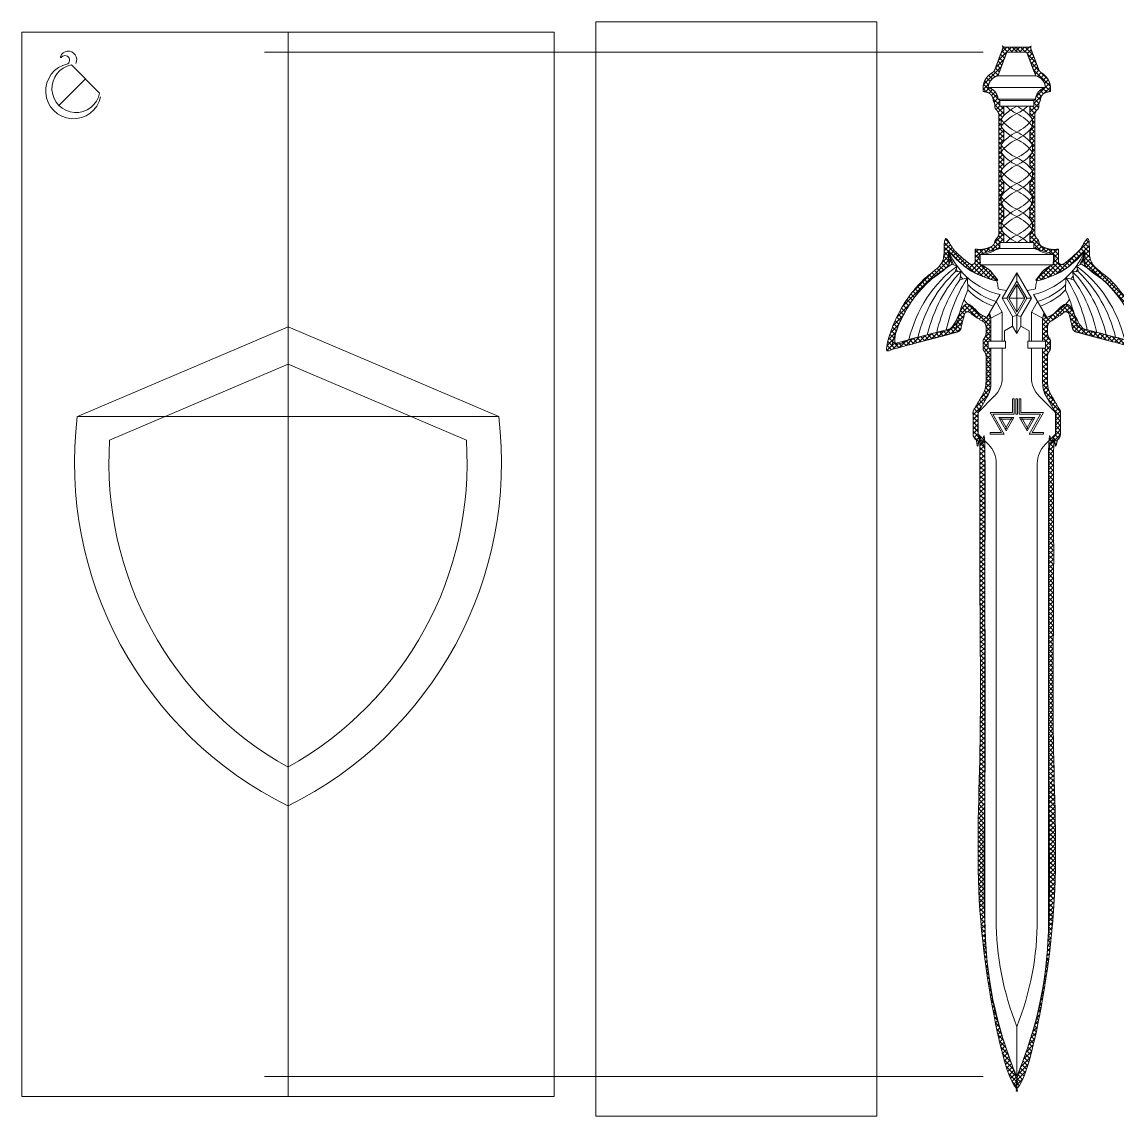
# Model space of a CAD drawing. Header units: inches. Extents: x -17 to 208, y -12 to 39.
# Drawn here: x 7.15 to 17.43, y -0.18 to 10.1 of the extents above; entities that cross this region are included whole.
import ezdxf

# ---------------------------------------------------------------- set-up
doc = ezdxf.new("R2010")
doc.units = ezdxf.units.IN
doc.header["$MEASUREMENT"] = 0
doc.layers.add('NOPLOT', color=46, linetype='Continuous', lineweight=5)
picture_1 = doc.add_image_def('image1.jpg', size_in_pixel=(640, 1280))
picture_2 = doc.add_image_def('image2.png', size_in_pixel=(401, 1561))

# ---------------------------------------------------------------- blocks, each defined once
blk = doc.blocks.new('HandleStrap')
at = {"layer": 'NOPLOT'}
for p, q in [((-0.025, 0.066), (-0.025, 0.121)), ((0, -0.035), (0, 0.035)), ((-0.025, -0.066), (-0.025, -0.121))]:
    blk.add_line(p, q, dxfattribs=at)
for centre, start, end in [((-0.306, -0.189), 36.1143, 65.3379), ((-0.306, -0.258), 36.1143, 65.3379), ((-0.306, 0.258), 294.6621, 323.8857), ((-0.306, 0.189), 294.6621, 323.8857)]:
    blk.add_arc(centre, 0.379, start, end, dxfattribs=at)
blk = doc.blocks.new('Handle')
at = {"layer": 'NOPLOT'}
for p in [(0.148, 0.484), (0.148, 0.242), (0.148, 0), (0.148, -0.242), (0.148, -0.484)]:
    blk.add_blockref('HandleStrap', p, dxfattribs=at)
blk = doc.blocks.new('MS_Half')
at = {"layer": 'NOPLOT'}
h = blk.add_hatch(dxfattribs=at)
h.set_pattern_fill('ANSI37', color=256, scale=0.25)
h.set_pattern_definition([(45, (23.207563, 0.0515), (-0.022097087, 0.022097087), []), (135, (23.207563, 0.0515), (-0.022097087, -0.022097087), [])])
edge = h.paths.add_edge_path()
edge.add_spline(control_points=[(-0.191, -0.543), (-0.177, -0.555), (-0.17, -0.572), (-0.17, -0.59), (-0.17, -0.962), (-0.17, -1.334), (-0.17, -1.705), (-0.17, -1.724), (-0.177, -1.74), (-0.191, -1.752), (-0.199, -1.76), (-0.205, -1.769), (-0.206, -1.78), (-0.209, -1.8), (-0.221, -1.816), (-0.238, -1.826), (-0.262, -1.839), (-0.29, -1.848), (-0.326, -1.853), (-0.335, -1.854), (-0.344, -1.854), (-0.36, -1.854), (-0.375, -1.852), (-0.39, -1.851), (-0.39, -1.851), (-0.391, -1.851), (-0.391, -1.851), (-0.391, -1.867), (-0.391, -1.884), (-0.391, -1.901), (-0.391, -1.922), (-0.391, -1.943), (-0.391, -1.964), (-0.391, -1.975), (-0.397, -1.986), (-0.407, -1.991), (-0.418, -1.997), (-0.43, -1.996), (-0.44, -1.989), (-0.501, -1.947), (-0.556, -1.897), (-0.602, -1.841), (-0.626, -1.811), (-0.648, -1.781), (-0.667, -1.749), (-0.676, -1.788), (-0.682, -1.827), (-0.685, -1.867), (-0.688, -1.906), (-0.688, -1.945), (-0.684, -1.984), (-0.8, -2.059), (-0.907, -2.157), (-1.099, -2.409), (-1.175, -2.57), (-1.215, -2.733), (-1.221, -2.758), (-1.227, -2.784), (-1.231, -2.809), (-1.207, -2.803), (-1.182, -2.796), (-1.157, -2.789), (-0.959, -2.736), (-0.761, -2.683), (-0.561, -2.629), (-0.559, -2.629), (-0.557, -2.628), (-0.539, -2.624), (-0.526, -2.61), (-0.523, -2.592), (-0.514, -2.548), (-0.503, -2.504), (-0.491, -2.462), (-0.488, -2.452), (-0.481, -2.444), (-0.47, -2.441), (-0.46, -2.437), (-0.449, -2.44), (-0.441, -2.446), (-0.404, -2.477), (-0.364, -2.504), (-0.323, -2.526), (-0.302, -2.537), (-0.289, -2.558), (-0.289, -2.581), (-0.289, -2.602), (-0.289, -2.623), (-0.289, -2.644), (-0.289, -2.659), (-0.295, -2.673), (-0.304, -2.685), (-0.312, -2.693), (-0.316, -2.704), (-0.316, -2.715), (-0.316, -2.737), (-0.316, -2.759), (-0.316, -2.782), (-0.316, -2.782), (-0.316, -2.782), (-0.316, -2.794), (-0.312, -2.804), (-0.304, -2.813), (-0.295, -2.824), (-0.289, -2.838), (-0.289, -2.853), (-0.289, -2.933), (-0.289, -3.012), (-0.289, -3.117), (-0.29, -3.129), (-0.295, -3.16), (-0.3, -3.175), (-0.318, -3.217), (-0.333, -3.239), (-0.36, -3.285), (-0.374, -3.309), (-0.393, -3.342), (-0.399, -3.353), (-0.405, -3.363), (-0.407, -3.366), (-0.409, -3.37), (-0.411, -3.374), (-0.411, -3.378), (-0.411, -3.382), (-0.411, -3.386), (-0.411, -3.453), (-0.411, -3.52), (-0.411, -3.587), (-0.411, -3.588), (-0.411, -3.588), (-0.411, -3.592), (-0.411, -3.597), (-0.411, -3.601), (-0.409, -3.604), (-0.407, -3.608), (-0.405, -3.612), (-0.401, -3.619), (-0.397, -3.626), (-0.387, -3.642), (-0.382, -3.651), (-0.376, -3.662), (-0.374, -3.665), (-0.372, -3.669), (-0.365, -3.683), (-0.357, -3.701), (-0.354, -3.71), (-0.35, -3.726), (-0.349, -3.732), (-0.347, -3.743), (-0.347, -3.747), (-0.346, -3.755), (-0.346, -3.758), (-0.346, -3.764), (-0.346, -3.766), (-0.346, -3.769), (-0.346, -3.79), (-0.346, -3.824), (-0.346, -3.841), (-0.346, -3.892), (-0.346, -3.927), (-0.346, -4.029), (-0.346, -4.098), (-0.346, -4.303), (-0.346, -4.44), (-0.346, -4.851), (-0.346, -5.125), (-0.346, -5.947), (-0.346, -6.495), (-0.346, -7.399), (-0.346, -7.755), (-0.346, -8.167), (-0.345, -8.212), (-0.342, -8.309), (-0.34, -8.358), (-0.33, -8.503), (-0.32, -8.6), (-0.278, -8.889), (-0.235, -9.08), (-0.14, -9.395), (-0.095, -9.521), (-0.043, -9.643), (-0.033, -9.668), (-0.022, -9.693), (-0.011, -9.718), (-0.004, -9.734), (0, -9.751), (0, -9.769), (0, -9.721), (0, -9.673), (0, -9.625), (-0.198, -9.154), (-0.299, -8.654), (-0.299, -8.143), (-0.299, -6.685), (-0.299, -5.227), (-0.299, -3.769), (-0.299, -3.725), (-0.31, -3.682), (-0.332, -3.644), (-0.343, -3.625), (-0.354, -3.607), (-0.364, -3.588), (-0.364, -3.521), (-0.364, -3.454), (-0.364, -3.386), (-0.335, -3.335), (-0.306, -3.284), (-0.276, -3.233), (-0.254, -3.195), (-0.243, -3.153), (-0.243, -3.108), (-0.243, -3), (-0.243, -2.891), (-0.243, -2.782), (-0.251, -2.782), (-0.26, -2.782), (-0.269, -2.782), (-0.269, -2.76), (-0.269, -2.737), (-0.269, -2.715), (-0.26, -2.715), (-0.251, -2.715), (-0.243, -2.715), (-0.243, -2.643), (-0.243, -2.572), (-0.243, -2.5), (-0.247, -2.483), (-0.252, -2.466), (-0.256, -2.449), (-0.265, -2.464), (-0.274, -2.479), (-0.282, -2.494), (-0.365, -2.454), (-0.438, -2.396), (-0.496, -2.324), (-0.526, -2.405), (-0.55, -2.491), (-0.569, -2.583), (-0.769, -2.637), (-0.969, -2.69), (-1.17, -2.744), (-1.094, -2.434), (-0.906, -2.176), (-0.634, -2.008), (-0.641, -1.962), (-0.642, -1.916), (-0.639, -1.87), (-0.523, -2.012), (-0.367, -2.109), (-0.188, -2.149), (-0.214, -2.076), (-0.27, -2.021), (-0.344, -1.997), (-0.344, -1.965), (-0.344, -1.933), (-0.344, -1.901), (-0.286, -1.9), (-0.23, -1.882), (-0.184, -1.846), (-0.176, -1.846), (-0.168, -1.846), (-0.16, -1.846), (-0.16, -1.827), (-0.16, -1.807), (-0.16, -1.788), (-0.15, -1.788), (-0.14, -1.788), (-0.13, -1.788), (-0.128, -1.788), (-0.125, -1.788), (-0.123, -1.788), (-0.123, -1.776), (-0.123, -1.764), (-0.123, -1.753), (-0.123, -1.734), (-0.123, -1.716), (-0.123, -1.698), (-0.132, -1.688), (-0.14, -1.677), (-0.148, -1.666), (-0.148, -1.643), (-0.148, -1.62), (-0.148, -1.597), (-0.14, -1.586), (-0.132, -1.576), (-0.123, -1.566), (-0.123, -1.548), (-0.123, -1.529), (-0.123, -1.511), (-0.123, -1.492), (-0.123, -1.474), (-0.123, -1.455), (-0.132, -1.445), (-0.14, -1.435), (-0.148, -1.424), (-0.148, -1.401), (-0.148, -1.378), (-0.148, -1.355), (-0.14, -1.344), (-0.132, -1.334), (-0.123, -1.324), (-0.123, -1.306), (-0.123, -1.287), (-0.123, -1.269), (-0.123, -1.25), (-0.123, -1.232), (-0.123, -1.213), (-0.132, -1.203), (-0.14, -1.193), (-0.148, -1.182), (-0.148, -1.159), (-0.148, -1.136), (-0.148, -1.113), (-0.14, -1.102), (-0.132, -1.092), (-0.123, -1.082), (-0.123, -1.063), (-0.123, -1.045), (-0.123, -1.027), (-0.123, -1.008), (-0.123, -0.99), (-0.123, -0.971), (-0.132, -0.961), (-0.14, -0.951), (-0.148, -0.94), (-0.148, -0.917), (-0.148, -0.894), (-0.148, -0.871), (-0.14, -0.86), (-0.132, -0.85), (-0.123, -0.84), (-0.123, -0.821), (-0.123, -0.803), (-0.123, -0.784), (-0.123, -0.766), (-0.123, -0.747), (-0.123, -0.729), (-0.132, -0.719), (-0.14, -0.709), (-0.148, -0.698), (-0.148, -0.675), (-0.148, -0.652), (-0.148, -0.629), (-0.14, -0.618), (-0.132, -0.608), (-0.123, -0.598), (-0.123, -0.579), (-0.123, -0.561), (-0.123, -0.542), (-0.123, -0.531), (-0.123, -0.519), (-0.123, -0.508), (-0.135, -0.508), (-0.148, -0.508), (-0.16, -0.508), (-0.16, -0.49), (-0.16, -0.473), (-0.16, -0.455), (-0.165, -0.45), (-0.171, -0.445), (-0.176, -0.44), (-0.181, -0.386), (-0.217, -0.344), (-0.269, -0.331), (-0.265, -0.277), (-0.231, -0.235), (-0.178, -0.222), (-0.15, -0.148), (-0.122, -0.074), (-0.094, 0), (-0.063, 0), (-0.031, 0), (0, 0), (0, 0.016), (0, 0.031), (0, 0.047), (-0.037, 0.047), (-0.074, 0.047), (-0.11, 0.047), (-0.121, 0.047), (-0.13, 0.052), (-0.136, 0.06), (-0.13, 0.052), (-0.129, 0.041), (-0.133, 0.032), (-0.134, 0.026), (-0.136, 0.021), (-0.138, 0.016), (-0.161, -0.043), (-0.183, -0.103), (-0.205, -0.162), (-0.211, -0.176), (-0.22, -0.187), (-0.232, -0.194), (-0.253, -0.206), (-0.272, -0.223), (-0.304, -0.269), (-0.314, -0.299), (-0.316, -0.327), (-0.316, -0.336), (-0.316, -0.344), (-0.316, -0.353), (-0.316, -0.358), (-0.316, -0.363), (-0.316, -0.368), (-0.306, -0.371), (-0.296, -0.373), (-0.287, -0.375), (-0.285, -0.375), (-0.283, -0.375), (-0.281, -0.376), (-0.265, -0.38), (-0.248, -0.391), (-0.229, -0.418), (-0.224, -0.431), (-0.222, -0.444), (-0.222, -0.451), (-0.22, -0.458), (-0.216, -0.464), (-0.21, -0.474), (-0.207, -0.485), (-0.207, -0.496), (-0.207, -0.5), (-0.207, -0.504), (-0.207, -0.507), (-0.207, -0.508), (-0.207, -0.508), (-0.207, -0.521), (-0.201, -0.534), (-0.191, -0.543)], knot_values=[0, 0, 0, 0, 0.852318, 0.852318, 0.852318, 1.852318, 1.852318, 1.852318, 2.703687, 2.703687, 2.703687, 3.404295, 3.404295, 3.404295, 4.317678, 4.317678, 4.317678, 4.699374, 4.699374, 4.822798, 4.822798, 4.822798, 5.038209, 5.038209, 5.038209, 5.04198, 5.04198, 5.04198, 5.560222, 5.560222, 5.560222, 6.212408, 6.212408, 6.212408, 7.297211, 7.297211, 7.297211, 8.382015, 8.382015, 8.382015, 8.66906, 8.66906, 8.66906, 8.817772, 8.817772, 8.817772, 8.991177, 8.991177, 8.991177, 9.161876, 9.161876, 9.161876, 9.50042, 9.50042, 9.913229, 9.913229, 9.913229, 9.977491, 9.977491, 9.977491, 10.100217, 10.100217, 10.100217, 11.090217, 11.090217, 11.100217, 11.100217, 11.100217, 12.208128, 12.208128, 12.208128, 12.331238, 12.331238, 12.331238, 13.327894, 13.327894, 13.327894, 14.32455, 14.32455, 14.32455, 14.532463, 14.532463, 14.532463, 15.614203, 15.614203, 15.614203, 15.904868, 15.904868, 15.904868, 16.611316, 16.611316, 16.611316, 17.317765, 17.317765, 17.317765, 18.307765, 18.307765, 18.317765, 18.317765, 18.317765, 19.024213, 19.024213, 19.024213, 19.730661, 19.730661, 19.730661, 20.4623, 20.4623, 20.69115, 20.69115, 20.92, 20.92, 21.3777, 21.3777, 21.8354, 21.8354, 22.036518, 22.036518, 22.036518, 22.107699, 22.107699, 22.107699, 22.169855, 22.169855, 22.169855, 23.159855, 23.159855, 23.169855, 23.169855, 23.169855, 23.232011, 23.232011, 23.232011, 23.427776, 23.427776, 23.427776, 23.812918, 23.812918, 24.301052, 24.301052, 24.417282, 24.417282, 24.562896, 24.562896, 24.708509, 24.708509, 24.800124, 24.800124, 24.866595, 24.866595, 24.913919, 24.913919, 24.948279, 24.948279, 24.960022, 24.960022, 24.971764, 24.971764, 24.995249, 24.995249, 25.042218, 25.042218, 25.136157, 25.136157, 25.324034, 25.324034, 25.699789, 25.699789, 25.944269, 25.944269, 25.981934, 25.981934, 26.019599, 26.019599, 26.094929, 26.094929, 26.245589, 26.245589, 26.34923, 26.34923, 26.34923, 26.370462, 26.370462, 26.370462, 26.789448, 26.789448, 26.789448, 27.789448, 27.789448, 27.789448, 28.187303, 28.187303, 28.187303, 29.187303, 29.187303, 29.187303, 29.710902, 29.710902, 29.710902, 30.710902, 30.710902, 30.710902, 31.710902, 31.710902, 31.710902, 32.710902, 32.710902, 32.710902, 33.234501, 33.234501, 33.234501, 34.234501, 34.234501, 34.234501, 35.234501, 35.234501, 35.234501, 36.234501, 36.234501, 36.234501, 37.234501, 37.234501, 37.234501, 38.234501, 38.234501, 38.234501, 39.234501, 39.234501, 39.234501, 40.234501, 40.234501, 40.234501, 40.66397, 40.66397, 40.66397, 40.910055, 40.910055, 40.910055, 41.910055, 41.910055, 41.910055, 42.685933, 42.685933, 42.685933, 42.900974, 42.900974, 42.900974, 43.559917, 43.559917, 43.559917, 44.485234, 44.485234, 44.485234, 45.485234, 45.485234, 45.485234, 46.131501, 46.131501, 46.131501, 47.131501, 47.131501, 47.131501, 48.131501, 48.131501, 48.131501, 49.131501, 49.131501, 49.131501, 50.131501, 50.131501, 50.131501, 51.131501, 51.131501, 51.131501, 52.131501, 52.131501, 52.131501, 52.23727, 52.23727, 52.23727, 53.23727, 53.23727, 53.23727, 53.343039, 53.343039, 53.343039, 54.343039, 54.343039, 54.343039, 55.343039, 55.343039, 55.343039, 55.448808, 55.448808, 55.448808, 56.448808, 56.448808, 56.448808, 56.554577, 56.554577, 56.554577, 57.554577, 57.554577, 57.554577, 58.554577, 58.554577, 58.554577, 58.660346, 58.660346, 58.660346, 59.660346, 59.660346, 59.660346, 59.766115, 59.766115, 59.766115, 60.766115, 60.766115, 60.766115, 61.766115, 61.766115, 61.766115, 61.871884, 61.871884, 61.871884, 62.871884, 62.871884, 62.871884, 62.977653, 62.977653, 62.977653, 63.977653, 63.977653, 63.977653, 64.977653, 64.977653, 64.977653, 65.083422, 65.083422, 65.083422, 66.083422, 66.083422, 66.083422, 66.189191, 66.189191, 66.189191, 67.189191, 67.189191, 67.189191, 68.189191, 68.189191, 68.189191, 69.189191, 69.189191, 69.189191, 70.189191, 70.189191, 70.189191, 71.189191, 71.189191, 71.189191, 72.407605, 72.407605, 72.407605, 73.667855, 73.667855, 73.667855, 74.667855, 74.667855, 74.667855, 75.667855, 75.667855, 75.667855, 76.667855, 76.667855, 76.667855, 77.667855, 77.667855, 77.667855, 78.633248, 78.633248, 78.633248, 79.598641, 79.598641, 79.598641, 79.667489, 79.667489, 79.667489, 80.470158, 80.470158, 80.470158, 81.154513, 81.154513, 81.154513, 81.586634, 81.586634, 82.126011, 82.126011, 82.126011, 82.291629, 82.291629, 82.291629, 82.393837, 82.393837, 82.393837, 82.803499, 82.803499, 82.803499, 82.885252, 82.885252, 82.885252, 83.57169, 83.57169, 84.103667, 84.103667, 84.103667, 84.547942, 84.547942, 84.547942, 85.090409, 85.090409, 85.090409, 85.303834, 85.303834, 85.310118, 85.310118, 85.310118, 86.162436, 86.162436, 86.162436, 86.162436], weights=[1, 0.940373, 0.940373, 1, 1, 1, 1, 0.940504, 0.940504, 1, 0.959512, 0.959512, 1, 0.931678, 0.931678, 1, 1, 1, 1, 1, 1, 1, 1, 1, 1, 1, 1, 1, 1, 1, 1, 1, 1, 0.904314, 0.904314, 1, 0.904314, 0.904314, 1, 1, 1, 1, 1, 1, 1, 1, 1, 1, 1, 1, 1, 1, 1, 1, 1, 1, 1, 1, 1, 1, 1, 1, 1, 1, 1, 1, 1, 0.9003, 0.9003, 1, 1, 1, 1, 0.918922, 0.918922, 1, 0.918922, 0.918922, 1, 1, 1, 1, 0.904841, 0.904841, 1, 1, 1, 1, 0.958842, 0.958842, 1, 0.958842, 0.958842, 1, 1, 1, 1, 1, 1, 0.958842, 0.958842, 1, 0.958842, 0.958842, 1, 1, 1, 1, 1, 1, 1, 1, 1, 1, 1, 1, 1, 1, 1, 1, 1, 1, 1, 1, 1, 1, 1, 1, 1, 1, 1, 1, 1, 1, 1, 1, 1, 1, 1, 1, 1, 1, 1, 1, 1, 1, 1, 1, 1, 1, 1, 1, 1, 1, 1, 1, 1, 1, 1, 1, 1, 1, 1, 1, 1, 1, 1, 1, 1, 1, 1, 1, 1, 1, 1, 1, 1, 1, 1, 1, 1, 1, 1, 0.985424, 0.985424, 1, 1, 1, 1, 0.986853, 0.986853, 1, 1, 1, 1, 0.977284, 0.977284, 1, 1, 1, 1, 1, 1, 1, 1, 1, 1, 0.977284, 0.977284, 1, 1, 1, 1, 1, 1, 1, 1, 1, 1, 1, 1, 1, 1, 1, 1, 1, 1, 1, 1, 1, 1, 0.984689, 0.984689, 1, 0.99496, 0.99496, 1, 1, 1, 1, 0.95046, 0.95046, 1, 0.99615, 0.99615, 1, 0.964142, 0.964142, 1, 0.929913, 0.929913, 1, 1, 1, 1, 0.965497, 0.965497, 1, 1, 1, 1, 1, 1, 1, 1, 1, 1, 1, 1, 1, 1, 1, 1, 1, 1, 1, 0.999068, 0.999068, 1, 1, 1, 1, 0.999068, 0.999068, 1, 1, 1, 1, 1, 1, 1, 0.999068, 0.999068, 1, 1, 1, 1, 0.999068, 0.999068, 1, 1, 1, 1, 1, 1, 1, 0.999068, 0.999068, 1, 1, 1, 1, 0.999068, 0.999068, 1, 1, 1, 1, 1, 1, 1, 0.999068, 0.999068, 1, 1, 1, 1, 0.999068, 0.999068, 1, 1, 1, 1, 1, 1, 1, 0.999068, 0.999068, 1, 1, 1, 1, 0.999068, 0.999068, 1, 1, 1, 1, 1, 1, 1, 1, 1, 1, 1, 1, 1, 1, 1, 1, 0.880068, 0.880068, 1, 0.871969, 0.871969, 1, 1, 1, 1, 1, 1, 1, 1, 1, 1, 1, 1, 1, 0.923831, 0.923831, 1, 0.923831, 0.923831, 1, 1, 1, 1, 1, 1, 1, 0.961351, 0.961351, 1, 1, 1, 1, 1, 1, 1, 1, 1, 1, 1, 1, 1, 1, 1, 1, 1, 1, 1, 1, 1, 1, 1, 0.983619, 0.983619, 1, 0.975627, 0.975627, 1, 1, 1, 1, 1, 1, 0.940373, 0.940373, 1], degree=3, periodic=0)
for p, q in [((-0.178, -0.222), (0, -0.222)), ((-0.269, -0.331), (0, -0.331)), ((-0.176, -0.44), (0, -0.44)), ((-0.176, -0.44), (-0.16, -0.455)), ((-0.16, -0.455), (0, -0.455)), ((-0.16, -0.455), (-0.16, -0.508)), ((-0.16, -0.508), (0, -0.508)), ((-0.123, -0.542), (-0.123, -0.508)), ((-0.16, -1.846), (0, -1.846)), ((-0.123, -1.753), (-0.123, -1.788)), ((-0.344, -1.901), (0, -1.901)), ((-0.344, -1.901), (-0.344, -1.997)), ((-0.56, -2.01), (-0.609, -1.992)), ((-0.579, -2.065), (-0.56, -2.01)), ((-0.344, -1.997), (0, -1.997)), ((-0.522, -2.058), (-0.579, -2.065)), ((-0.536, -2.14), (-0.522, -2.058)), ((-0.536, -2.14), (-0.462, -2.119)), ((-0.459, -2.234), (-0.462, -2.119)), ((0, -2.151), (0, -2.073)), ((0, -2.183), (0, -2.442)), ((-0.157, -2.276), (-0.282, -2.494)), ((-0.138, -2.312), (-0.093, -2.312)), ((-0.075, -2.312), (0, -2.312)), ((-0.243, -2.5), (-0.138, -2.442)), ((0, -2.474), (-0.039, -2.484)), ((-0.039, -2.484), (-0.039, -2.575)), ((0, -2.474), (0, -2.643)), ((-1.17, -2.744), (-0.569, -2.583)), ((-0.039, -2.575), (0, -2.643)), ((-0.137, -3.056), (-0.137, -2.782)), ((-0.364, -3.386), (-0.211, -3.232)), ((-0.039, -3.256), (-0.039, -3.386)), ((-0.023, -3.256), (-0.039, -3.256)), ((-0.023, -3.256), (-0.023, -3.402)), ((0, -3.256), (-0.008, -3.256)), ((-0.008, -3.256), (-0.008, -3.402)), ((-0.17, -3.433), (-0.099, -3.557)), ((-0.027, -3.433), (-0.17, -3.433)), ((-0.036, -3.449), (-0.161, -3.449)), ((-0.152, -3.433), (-0.09, -3.541)), ((-0.045, -3.433), (-0.108, -3.541)), ((-0.027, -3.433), (-0.099, -3.557)), ((-0.364, -3.588), (-0.267, -3.686)), ((-0.251, -3.588), (-0.251, -3.573)), ((-0.251, -3.573), (-0.144, -3.573)), ((-0.117, -3.588), (-0.251, -3.588)), ((-0.193, -8.143), (-0.193, -3.863)), ((0, -9.157), (0, -9.625))]:
    blk.add_line(p, q, dxfattribs=at)
for points in [[(0, 0), (-0.094, 0), (-0.178, -0.222)], [(-0.16, -1.788), (-0.16, -1.846), (-0.184, -1.846)], [(-0.13, -1.788), (-0.16, -1.788)], [(-0.13, -1.788), (0, -1.788)], [(0, -2.073), (-0.138, -2.312), (-0.039, -2.484)], [(0, -2.151), (-0.093, -2.312), (0, -2.474)], [(0, -2.183), (-0.075, -2.312), (0, -2.442)], [(-0.195, -2.343), (-0.138, -2.442), (-0.138, -2.715)], [(-0.256, -2.449), (-0.243, -2.5), (-0.243, -2.715)], [(-0.039, -2.575), (-0.115, -2.619), (-0.115, -2.715)], [(-0.039, -3.386), (-0.251, -3.386), (-0.144, -3.573)], [(-0.023, -3.402), (-0.224, -3.402), (-0.117, -3.588)], [(0, -3.402), (-0.008, -3.402)]]:
    blk.add_lwpolyline(points, dxfattribs=at)
blk.add_lwpolyline([(-0.269, -2.715), (-0.105, -2.715), (-0.105, -2.782), (-0.269, -2.782)], close=True, dxfattribs=at)
for points in [[(-0.243, -2.782), (-0.243, -3.108, -0.131652), (-0.276, -3.233), (-0.364, -3.386), (-0.364, -3.588)], [(-0.364, -3.588), (-0.332, -3.644, -0.131652), (-0.299, -3.769), (-0.299, -8.143)]]:
    blk.add_lwpolyline(points, format="xyb", dxfattribs=at)
for centre, radius, start, end in [((-0.149, -0.339), 0.12, 103.8362, 176.0432), ((-0.301, -0.452), 0.125, 5.626, 75.436), ((0.158, -0.232), 0.379, 226.5773, 245.3379), ((0.158, -2.063), 0.379, 114.6621, 133.4227), ((-0.345, -1.634), 0.266, 270.2112, 307.2396), ((0, -1.919), 0.641, 175.6174, 187.9383), ((-0.003, -1.605), 0.689, 202.6797, 257.1113), ((-0.005, -1.351), 0.819, 219.3351, 257.0897), ((0, -1.715), 0.657, 193.6604, 205.5281), ((0, -1.781), 0.645, 187.9783, 199.1652), ((-0.001, -3.031), 1.203, 120.3655, 166.2231), ((0, -1.715), 0.657, 209.7309, 211.8873), ((-0.419, -2.229), 0.244, 1.4119, 72.1507), ((0, -1.715), 0.657, 216.3073, 219.3491), ((0, -1.715), 0.657, 225.5601, 252.7569), ((0, -1.781), 0.645, 224.6142, 250.0262), ((-0.003, -1.605), 0.642, 254.4661, 261.6309), ((0, -1.919), 0.641, 219.2467, 243.8535), ((-0.387, -3.056), 0.25, 315, 0), ((-0.443, -3.863), 0.25, 0, 45), ((3.526, -8.143), 3.825, 180, 202.7954), ((2.559, -8.143), 2.752, 180, 201.6125)]:
    blk.add_arc(centre, radius, start, end, dxfattribs=at)
for centre, ratio, start_param, end_param in [((-0.001, -3.031), 0.875737, 3.700593, 4.436736), ((0, -3.031), 0.807043, 3.780509, 4.416754), ((-0.001, -3.031), 0.734132, 3.77172, 4.396058), ((-0.001, -3.031), 0.661363, 3.878682, 4.375206), ((-0.001, -3.031), 0.586626, 3.852569, 4.353853), ((-0.001, -3.031), 0.507957, 3.98867, 4.331467)]:
    blk.add_ellipse(centre, major_axis=(0, -1.203), ratio=ratio, start_param=start_param, end_param=end_param, dxfattribs=at)
blk.add_rational_spline([(-0.191, -0.543), (-0.177, -0.555), (-0.17, -0.572), (-0.17, -0.59), (-0.17, -0.962), (-0.17, -1.334), (-0.17, -1.705), (-0.17, -1.724), (-0.177, -1.74), (-0.191, -1.752), (-0.199, -1.76), (-0.205, -1.769), (-0.206, -1.78), (-0.209, -1.8), (-0.221, -1.816), (-0.238, -1.826), (-0.262, -1.839), (-0.29, -1.848), (-0.326, -1.853), (-0.335, -1.854), (-0.344, -1.854), (-0.36, -1.854), (-0.375, -1.852), (-0.39, -1.851), (-0.39, -1.851), (-0.391, -1.851), (-0.391, -1.851), (-0.391, -1.867), (-0.391, -1.884), (-0.391, -1.901), (-0.391, -1.922), (-0.391, -1.943), (-0.391, -1.964), (-0.391, -1.975), (-0.397, -1.986), (-0.407, -1.991), (-0.418, -1.997), (-0.43, -1.996), (-0.44, -1.989), (-0.501, -1.947), (-0.556, -1.897), (-0.602, -1.841), (-0.626, -1.811), (-0.648, -1.781), (-0.667, -1.749), (-0.676, -1.788), (-0.682, -1.827), (-0.685, -1.867), (-0.688, -1.906), (-0.688, -1.945), (-0.684, -1.984), (-0.8, -2.059), (-0.907, -2.157), (-1.099, -2.409), (-1.175, -2.57), (-1.215, -2.733), (-1.221, -2.758), (-1.227, -2.784), (-1.231, -2.809), (-1.207, -2.803), (-1.182, -2.796), (-1.157, -2.789), (-0.959, -2.736), (-0.761, -2.683), (-0.561, -2.629), (-0.559, -2.629), (-0.557, -2.628), (-0.539, -2.624), (-0.526, -2.61), (-0.523, -2.592), (-0.514, -2.548), (-0.503, -2.504), (-0.491, -2.462), (-0.488, -2.452), (-0.481, -2.444), (-0.47, -2.441), (-0.46, -2.437), (-0.449, -2.44), (-0.441, -2.446), (-0.404, -2.477), (-0.364, -2.504), (-0.323, -2.526), (-0.302, -2.537), (-0.289, -2.558), (-0.289, -2.581), (-0.289, -2.602), (-0.289, -2.623), (-0.289, -2.644), (-0.289, -2.659), (-0.295, -2.673), (-0.304, -2.685), (-0.312, -2.693), (-0.316, -2.704), (-0.316, -2.715), (-0.316, -2.737), (-0.316, -2.759), (-0.316, -2.782), (-0.316, -2.782), (-0.316, -2.782), (-0.316, -2.794), (-0.312, -2.804), (-0.304, -2.813), (-0.295, -2.824), (-0.289, -2.838), (-0.289, -2.853), (-0.289, -2.933), (-0.289, -3.012), (-0.289, -3.117), (-0.29, -3.129), (-0.295, -3.16), (-0.3, -3.175), (-0.318, -3.217), (-0.333, -3.239), (-0.36, -3.285), (-0.374, -3.309), (-0.393, -3.342), (-0.399, -3.353), (-0.405, -3.363), (-0.407, -3.366), (-0.409, -3.37), (-0.411, -3.374), (-0.411, -3.378), (-0.411, -3.382), (-0.411, -3.386), (-0.411, -3.453), (-0.411, -3.52), (-0.411, -3.587), (-0.411, -3.588), (-0.411, -3.588), (-0.411, -3.592), (-0.411, -3.597), (-0.411, -3.601), (-0.409, -3.604), (-0.407, -3.608), (-0.405, -3.612), (-0.401, -3.619), (-0.397, -3.626), (-0.387, -3.642), (-0.382, -3.651), (-0.376, -3.662), (-0.374, -3.665), (-0.372, -3.669), (-0.365, -3.683), (-0.357, -3.701), (-0.354, -3.71), (-0.35, -3.726), (-0.349, -3.732), (-0.347, -3.743), (-0.347, -3.747), (-0.346, -3.755), (-0.346, -3.758), (-0.346, -3.764), (-0.346, -3.766), (-0.346, -3.769), (-0.346, -3.79), (-0.346, -3.824), (-0.346, -3.841), (-0.346, -3.892), (-0.346, -3.927), (-0.346, -4.029), (-0.346, -4.098), (-0.346, -4.303), (-0.346, -4.44), (-0.346, -4.851), (-0.346, -5.125), (-0.346, -5.947), (-0.346, -6.495), (-0.346, -7.399), (-0.346, -7.755), (-0.346, -8.167), (-0.345, -8.212), (-0.342, -8.309), (-0.34, -8.358), (-0.33, -8.503), (-0.32, -8.6), (-0.278, -8.889), (-0.235, -9.08), (-0.14, -9.395), (-0.095, -9.521), (-0.043, -9.643), (-0.033, -9.668), (-0.022, -9.693), (-0.011, -9.718), (-0.004, -9.734), (0, -9.751), (0, -9.769), (0, -9.721), (0, -9.673), (0, -9.625), (-0.198, -9.154), (-0.299, -8.654), (-0.299, -8.143), (-0.299, -6.685), (-0.299, -5.227), (-0.299, -3.769), (-0.299, -3.725), (-0.31, -3.682), (-0.332, -3.644), (-0.343, -3.625), (-0.354, -3.607), (-0.364, -3.588), (-0.364, -3.521), (-0.364, -3.454), (-0.364, -3.386), (-0.335, -3.335), (-0.306, -3.284), (-0.276, -3.233), (-0.254, -3.195), (-0.243, -3.153), (-0.243, -3.108), (-0.243, -3), (-0.243, -2.891), (-0.243, -2.782), (-0.251, -2.782), (-0.26, -2.782), (-0.269, -2.782), (-0.269, -2.76), (-0.269, -2.737), (-0.269, -2.715), (-0.26, -2.715), (-0.251, -2.715), (-0.243, -2.715), (-0.243, -2.643), (-0.243, -2.572), (-0.243, -2.5), (-0.247, -2.483), (-0.252, -2.466), (-0.256, -2.449), (-0.265, -2.464), (-0.274, -2.479), (-0.282, -2.494), (-0.365, -2.454), (-0.438, -2.396), (-0.496, -2.324), (-0.526, -2.405), (-0.55, -2.491), (-0.569, -2.583), (-0.769, -2.637), (-0.969, -2.69), (-1.17, -2.744), (-1.094, -2.434), (-0.906, -2.176), (-0.634, -2.008), (-0.641, -1.962), (-0.642, -1.916), (-0.639, -1.87), (-0.523, -2.012), (-0.367, -2.109), (-0.188, -2.149), (-0.214, -2.076), (-0.27, -2.021), (-0.344, -1.997), (-0.344, -1.965), (-0.344, -1.933), (-0.344, -1.901), (-0.286, -1.9), (-0.23, -1.882), (-0.184, -1.846), (-0.176, -1.846), (-0.168, -1.846), (-0.16, -1.846), (-0.16, -1.827), (-0.16, -1.807), (-0.16, -1.788), (-0.15, -1.788), (-0.14, -1.788), (-0.13, -1.788), (-0.128, -1.788), (-0.125, -1.788), (-0.123, -1.788), (-0.123, -1.776), (-0.123, -1.764), (-0.123, -1.753), (-0.123, -1.734), (-0.123, -1.716), (-0.123, -1.698), (-0.132, -1.688), (-0.14, -1.677), (-0.148, -1.666), (-0.148, -1.643), (-0.148, -1.62), (-0.148, -1.597), (-0.14, -1.586), (-0.132, -1.576), (-0.123, -1.566), (-0.123, -1.548), (-0.123, -1.529), (-0.123, -1.511), (-0.123, -1.492), (-0.123, -1.474), (-0.123, -1.455), (-0.132, -1.445), (-0.14, -1.435), (-0.148, -1.424), (-0.148, -1.401), (-0.148, -1.378), (-0.148, -1.355), (-0.14, -1.344), (-0.132, -1.334), (-0.123, -1.324), (-0.123, -1.306), (-0.123, -1.287), (-0.123, -1.269), (-0.123, -1.25), (-0.123, -1.232), (-0.123, -1.213), (-0.132, -1.203), (-0.14, -1.193), (-0.148, -1.182), (-0.148, -1.159), (-0.148, -1.136), (-0.148, -1.113), (-0.14, -1.102), (-0.132, -1.092), (-0.123, -1.082), (-0.123, -1.063), (-0.123, -1.045), (-0.123, -1.027), (-0.123, -1.008), (-0.123, -0.99), (-0.123, -0.971), (-0.132, -0.961), (-0.14, -0.951), (-0.148, -0.94), (-0.148, -0.917), (-0.148, -0.894), (-0.148, -0.871), (-0.14, -0.86), (-0.132, -0.85), (-0.123, -0.84), (-0.123, -0.821), (-0.123, -0.803), (-0.123, -0.784), (-0.123, -0.766), (-0.123, -0.747), (-0.123, -0.729), (-0.132, -0.719), (-0.14, -0.709), (-0.148, -0.698), (-0.148, -0.675), (-0.148, -0.652), (-0.148, -0.629), (-0.14, -0.618), (-0.132, -0.608), (-0.123, -0.598), (-0.123, -0.579), (-0.123, -0.561), (-0.123, -0.542), (-0.123, -0.531), (-0.123, -0.519), (-0.123, -0.508), (-0.135, -0.508), (-0.148, -0.508), (-0.16, -0.508), (-0.16, -0.49), (-0.16, -0.473), (-0.16, -0.455), (-0.165, -0.45), (-0.171, -0.445), (-0.176, -0.44), (-0.181, -0.386), (-0.217, -0.344), (-0.269, -0.331), (-0.265, -0.277), (-0.231, -0.235), (-0.178, -0.222), (-0.15, -0.148), (-0.122, -0.074), (-0.094, 0), (-0.063, 0), (-0.031, 0), (0, 0), (0, 0.016), (0, 0.031), (0, 0.047), (-0.037, 0.047), (-0.074, 0.047), (-0.11, 0.047), (-0.121, 0.047), (-0.13, 0.052), (-0.136, 0.06), (-0.13, 0.052), (-0.129, 0.041), (-0.133, 0.032), (-0.134, 0.026), (-0.136, 0.021), (-0.138, 0.016), (-0.161, -0.043), (-0.183, -0.103), (-0.205, -0.162), (-0.211, -0.176), (-0.22, -0.187), (-0.232, -0.194), (-0.253, -0.206), (-0.272, -0.223), (-0.304, -0.269), (-0.314, -0.299), (-0.316, -0.327), (-0.316, -0.336), (-0.316, -0.344), (-0.316, -0.353), (-0.316, -0.358), (-0.316, -0.363), (-0.316, -0.368), (-0.306, -0.371), (-0.296, -0.373), (-0.287, -0.375), (-0.285, -0.375), (-0.283, -0.375), (-0.281, -0.376), (-0.265, -0.38), (-0.248, -0.391), (-0.229, -0.418), (-0.224, -0.431), (-0.222, -0.444), (-0.222, -0.451), (-0.22, -0.458), (-0.216, -0.464), (-0.21, -0.474), (-0.207, -0.485), (-0.207, -0.496), (-0.207, -0.5), (-0.207, -0.504), (-0.207, -0.507), (-0.207, -0.508), (-0.207, -0.508), (-0.207, -0.521), (-0.201, -0.534), (-0.191, -0.543)], [1, 0.940373466559, 0.940373466559, 1, 1, 1, 1, 0.940504202107, 0.940504202107, 1, 0.959512339513, 0.959512339513, 1, 0.931677589977, 0.931677589977, 1, 1, 1, 1, 1, 1, 1, 1, 1, 1, 1, 1, 1, 1, 1, 1, 1, 1, 0.904314218483, 0.904314218483, 1, 0.904314218483, 0.904314218483, 1, 1, 1, 1, 1, 1, 1, 1, 1, 1, 1, 1, 1, 1, 1, 1, 1, 1, 1, 1, 1, 1, 1, 1, 1, 1, 1, 1, 1, 0.900300350783, 0.900300350783, 1, 1, 1, 1, 0.918921921974, 0.918921921974, 1, 0.918921921974, 0.918921921974, 1, 1, 1, 1, 0.904840585231, 0.904840585231, 1, 1, 1, 1, 0.958841524731, 0.958841524731, 1, 0.958841524784, 0.958841524784, 1, 1, 1, 1, 1, 1, 0.958841524815, 0.958841524815, 1, 0.958841524803, 0.958841524803, 1, 1, 1, 1, 1, 1, 1, 1, 1, 1, 1, 1, 1, 1, 1, 1, 1, 1, 1, 1, 1, 1, 1, 1, 1, 1, 1, 1, 1, 1, 1, 1, 1, 1, 1, 1, 1, 1, 1, 1, 1, 1, 1, 1, 1, 1, 1, 1, 1, 1, 1, 1, 1, 1, 1, 1, 1, 1, 1, 1, 1, 1, 1, 1, 1, 1, 1, 1, 1, 1, 1, 1, 1, 1, 1, 1, 1, 1, 1, 0.985424303169, 0.985424303169, 1, 1, 1, 1, 0.986852708456, 0.986852708456, 1, 1, 1, 1, 0.977283884193, 0.977283884193, 1, 1, 1, 1, 1, 1, 1, 1, 1, 1, 0.977283884193, 0.977283884193, 1, 1, 1, 1, 1, 1, 1, 1, 1, 1, 1, 1, 1, 1, 1, 1, 1, 1, 1, 1, 1, 1, 0.984688677868, 0.984688677868, 1, 0.994959863206, 0.994959863206, 1, 1, 1, 1, 0.950460461591, 0.950460461591, 1, 0.996150164316, 0.996150164316, 1, 0.964142288848, 0.964142288848, 1, 0.929912755624, 0.929912755624, 1, 1, 1, 1, 0.965496672763, 0.965496672763, 1, 1, 1, 1, 1, 1, 1, 1, 1, 1, 1, 1, 1, 1, 1, 1, 1, 1, 1, 0.999067960793, 0.999067960793, 1, 1, 1, 1, 0.999067960793, 0.999067960793, 1, 1, 1, 1, 1, 1, 1, 0.999067960793, 0.999067960793, 1, 1, 1, 1, 0.999067960793, 0.999067960793, 1, 1, 1, 1, 1, 1, 1, 0.999067960793, 0.999067960793, 1, 1, 1, 1, 0.999067960793, 0.999067960793, 1, 1, 1, 1, 1, 1, 1, 0.999067960793, 0.999067960793, 1, 1, 1, 1, 0.999067960793, 0.999067960793, 1, 1, 1, 1, 1, 1, 1, 0.999067960793, 0.999067960793, 1, 1, 1, 1, 0.999067960793, 0.999067960793, 1, 1, 1, 1, 1, 1, 1, 1, 1, 1, 1, 1, 1, 1, 1, 1, 0.88006793707, 0.88006793707, 1, 0.871969257671, 0.871969257671, 1, 1, 1, 1, 1, 1, 1, 1, 1, 1, 1, 1, 1, 0.923831041458, 0.923831041458, 1, 0.923831041458, 0.923831041458, 1, 1, 1, 1, 1, 1, 1, 0.961350903099, 0.961350903099, 1, 1, 1, 1, 1, 1, 1, 1, 1, 1, 1, 1, 1, 1, 1, 1, 1, 1, 1, 1, 1, 1, 1, 0.983619156911, 0.983619156911, 1, 0.975627458575, 0.975627458575, 1, 1, 1, 1, 1, 1, 0.940373466559, 0.940373466559, 1], degree=3, knots=[0, 0, 0, 0, 0.852318, 0.852318, 0.852318, 1.852318, 1.852318, 1.852318, 2.703687, 2.703687, 2.703687, 3.404295, 3.404295, 3.404295, 4.317678, 4.317678, 4.317678, 4.699374, 4.699374, 4.822798, 4.822798, 4.822798, 5.038209, 5.038209, 5.038209, 5.04198, 5.04198, 5.04198, 5.560222, 5.560222, 5.560222, 6.212408, 6.212408, 6.212408, 7.297211, 7.297211, 7.297211, 8.382015, 8.382015, 8.382015, 8.66906, 8.66906, 8.66906, 8.817772, 8.817772, 8.817772, 8.991177, 8.991177, 8.991177, 9.161876, 9.161876, 9.161876, 9.50042, 9.50042, 9.913229, 9.913229, 9.913229, 9.977491, 9.977491, 9.977491, 10.100217, 10.100217, 10.100217, 11.090217, 11.090217, 11.100217, 11.100217, 11.100217, 12.208128, 12.208128, 12.208128, 12.331238, 12.331238, 12.331238, 13.327894, 13.327894, 13.327894, 14.32455, 14.32455, 14.32455, 14.532463, 14.532463, 14.532463, 15.614203, 15.614203, 15.614203, 15.904868, 15.904868, 15.904868, 16.611316, 16.611316, 16.611316, 17.317765, 17.317765, 17.317765, 18.307765, 18.307765, 18.317765, 18.317765, 18.317765, 19.024213, 19.024213, 19.024213, 19.730661, 19.730661, 19.730661, 20.4623, 20.4623, 20.69115, 20.69115, 20.92, 20.92, 21.3777, 21.3777, 21.8354, 21.8354, 22.036518, 22.036518, 22.036518, 22.107699, 22.107699, 22.107699, 22.169855, 22.169855, 22.169855, 23.159855, 23.159855, 23.169855, 23.169855, 23.169855, 23.232011, 23.232011, 23.232011, 23.427776, 23.427776, 23.427776, 23.812918, 23.812918, 24.301052, 24.301052, 24.417282, 24.417282, 24.562896, 24.562896, 24.708509, 24.708509, 24.800124, 24.800124, 24.866595, 24.866595, 24.913919, 24.913919, 24.948279, 24.948279, 24.960022, 24.960022, 24.971764, 24.971764, 24.995249, 24.995249, 25.042218, 25.042218, 25.136157, 25.136157, 25.324034, 25.324034, 25.699789, 25.699789, 25.944269, 25.944269, 25.981934, 25.981934, 26.019599, 26.019599, 26.094929, 26.094929, 26.245589, 26.245589, 26.34923, 26.34923, 26.34923, 26.370462, 26.370462, 26.370462, 26.789448, 26.789448, 26.789448, 27.789448, 27.789448, 27.789448, 28.187303, 28.187303, 28.187303, 29.187303, 29.187303, 29.187303, 29.710902, 29.710902, 29.710902, 30.710902, 30.710902, 30.710902, 31.710902, 31.710902, 31.710902, 32.710902, 32.710902, 32.710902, 33.234501, 33.234501, 33.234501, 34.234501, 34.234501, 34.234501, 35.234501, 35.234501, 35.234501, 36.234501, 36.234501, 36.234501, 37.234501, 37.234501, 37.234501, 38.234501, 38.234501, 38.234501, 39.234501, 39.234501, 39.234501, 40.234501, 40.234501, 40.234501, 40.66397, 40.66397, 40.66397, 40.910055, 40.910055, 40.910055, 41.910055, 41.910055, 41.910055, 42.685933, 42.685933, 42.685933, 42.900974, 42.900974, 42.900974, 43.559917, 43.559917, 43.559917, 44.485234, 44.485234, 44.485234, 45.485234, 45.485234, 45.485234, 46.131501, 46.131501, 46.131501, 47.131501, 47.131501, 47.131501, 48.131501, 48.131501, 48.131501, 49.131501, 49.131501, 49.131501, 50.131501, 50.131501, 50.131501, 51.131501, 51.131501, 51.131501, 52.131501, 52.131501, 52.131501, 52.23727, 52.23727, 52.23727, 53.23727, 53.23727, 53.23727, 53.343039, 53.343039, 53.343039, 54.343039, 54.343039, 54.343039, 55.343039, 55.343039, 55.343039, 55.448808, 55.448808, 55.448808, 56.448808, 56.448808, 56.448808, 56.554577, 56.554577, 56.554577, 57.554577, 57.554577, 57.554577, 58.554577, 58.554577, 58.554577, 58.660346, 58.660346, 58.660346, 59.660346, 59.660346, 59.660346, 59.766115, 59.766115, 59.766115, 60.766115, 60.766115, 60.766115, 61.766115, 61.766115, 61.766115, 61.871884, 61.871884, 61.871884, 62.871884, 62.871884, 62.871884, 62.977653, 62.977653, 62.977653, 63.977653, 63.977653, 63.977653, 64.977653, 64.977653, 64.977653, 65.083422, 65.083422, 65.083422, 66.083422, 66.083422, 66.083422, 66.189191, 66.189191, 66.189191, 67.189191, 67.189191, 67.189191, 68.189191, 68.189191, 68.189191, 69.189191, 69.189191, 69.189191, 70.189191, 70.189191, 70.189191, 71.189191, 71.189191, 71.189191, 72.407605, 72.407605, 72.407605, 73.667855, 73.667855, 73.667855, 74.667855, 74.667855, 74.667855, 75.667855, 75.667855, 75.667855, 76.667855, 76.667855, 76.667855, 77.667855, 77.667855, 77.667855, 78.633248, 78.633248, 78.633248, 79.598641, 79.598641, 79.598641, 79.667489, 79.667489, 79.667489, 80.470158, 80.470158, 80.470158, 81.154513, 81.154513, 81.154513, 81.586634, 81.586634, 82.126011, 82.126011, 82.126011, 82.291629, 82.291629, 82.291629, 82.393837, 82.393837, 82.393837, 82.803499, 82.803499, 82.803499, 82.885252, 82.885252, 82.885252, 83.57169, 83.57169, 84.103667, 84.103667, 84.103667, 84.547942, 84.547942, 84.547942, 85.090409, 85.090409, 85.090409, 85.303834, 85.303834, 85.310118, 85.310118, 85.310118, 86.162436, 86.162436, 86.162436, 86.162436], dxfattribs=at)
at = {"layer": 'NOPLOT', "xscale": -1}
blk.add_blockref('Handle', (0, -1.148), dxfattribs=at)

msp = doc.modelspace()

# ---------------------------------------------------------------- linework, layer by layer
at = {"layer": 'NOPLOT'}
for p, q in [((9.647, 10), (9.647, 0)), ((9.425, 9.812), (16.175, 9.812)), ((7.612, 9.693), (7.877, 9.428)), ((7.745, 9.56), (7.495, 9.311)), ((7.668, 6.388), (9.647, 7.233)), ((11.626, 6.388), (9.647, 7.233)), ((7.971, 6.167), (9.647, 6.882)), ((11.323, 6.167), (9.647, 6.882)), ((7.668, 6.388), (11.626, 6.388)), ((9.425, 0.188), (16.175, 0.188))]:
    msp.add_line(p, q, dxfattribs=at)
for centre, radius, start, end in [((7.583, 9.743), 0.0787, 332.0295, 160.3205), ((7.552, 9.737), 0.0433, 306.8963, 139.0756), ((7.631, 9.447), 0.261, 101.8707, 348.1293), ((7.655, 9.471), 0.226, 100.9202, 349.0798), ((7.514, 9.767), 0.00545, 156.4597, 336.4597), ((11.231, 5.953), 3.59, 173.047, 243.8049), ((8.062, 5.953), 3.59, 296.1951, 6.953), ((11.231, 5.953), 3.267, 176.2526, 240.9914), ((8.062, 5.953), 3.267, 299.0086, 3.7474)]:
    msp.add_arc(centre, radius, start, end, dxfattribs=at)

# ---------------------------------------------------------------- block references
msp.add_blockref('MS_Half', (16.492, 9.812), dxfattribs=at)
at = {"layer": 'NOPLOT', "xscale": -1}
msp.add_blockref('MS_Half', (16.492, 9.812), dxfattribs=at)

# ---------------------------------------------------------------- pictures from other files: only their frames are drawn
at = {"layer": 'NOPLOT'}
image = msp.add_image(picture_2, insert=(12.538, -0.184), size_in_units=(2.641, 10.28), dxfattribs=at)
image.dxf.flags = 7
image = msp.add_image(picture_1, insert=(7.147, 0), size_in_units=(5, 10), dxfattribs=dict(at, fade=73))
image.dxf.flags = 15

doc.saveas('drawing.dxf')
